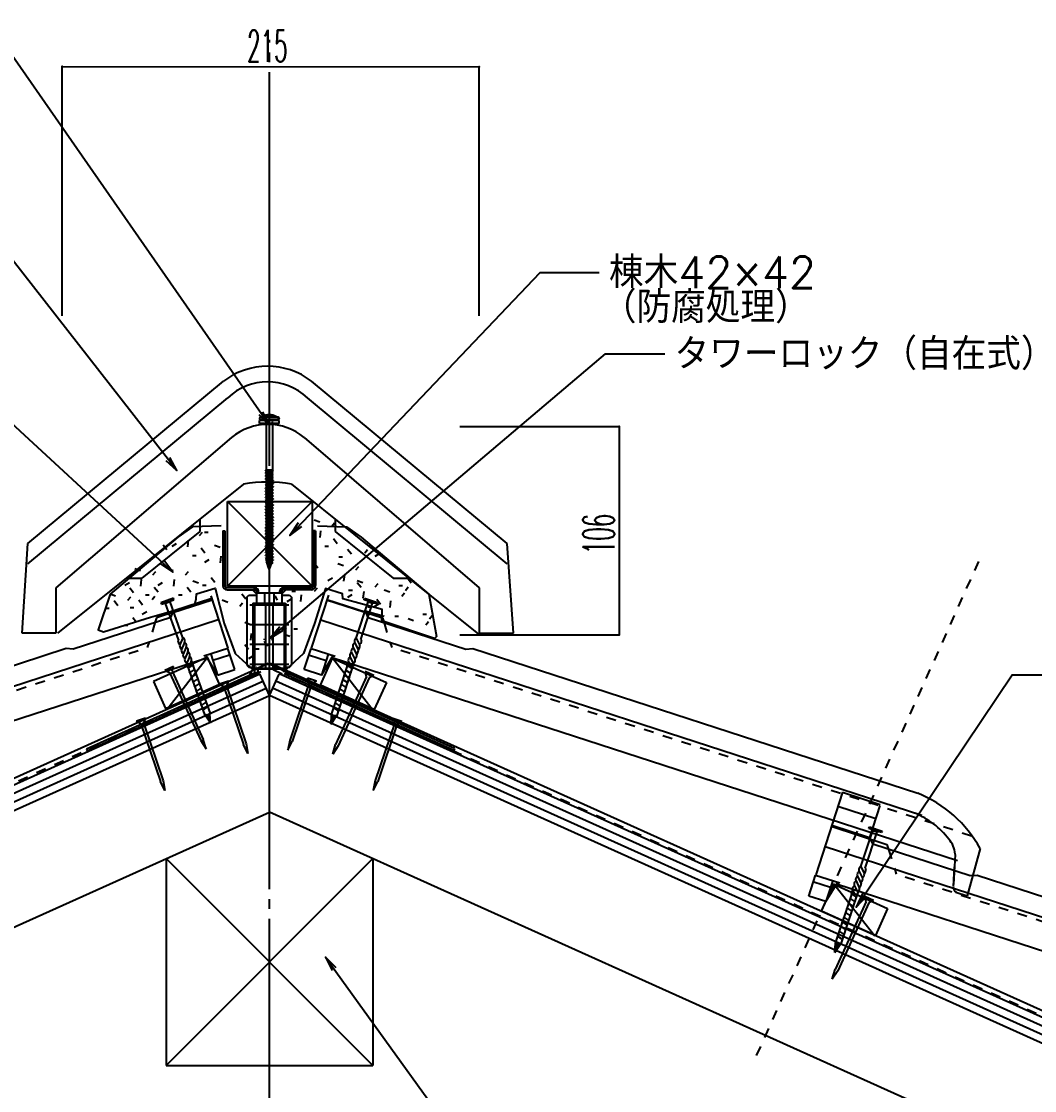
# Model space of a CAD drawing. Extents: x -1727 to 4652, y -2364 to 3340.
# Drawn here: x -845 to -331, y 295 to 838 of the extents above; entities that cross this region are included whole.
import ezdxf

# ---------------------------------------------------------------- set-up
doc = ezdxf.new("R2010")
doc.units = 0
doc.header["$LTSCALE"] = 5
for name, pattern in [('DASHDOT', [43, 40, -1, 1, -1]), ('DASHDOTX2', [63, 60, -1, 1, -1]), ('DASHED', [7, 6, -1]), ('DASHED2', [3, 2, -1]), ('DOT', [2, 1, -1])]:
    doc.linetypes.add(name, pattern=pattern)
for name, color, linetype in [('0-1', 7, 'CONTINUOUS'), ('0-2', 7, 'CONTINUOUS'), ('0-3', 7, 'CONTINUOUS'), ('0-4', 7, 'CONTINUOUS'), ('0-F', 7, 'CONTINUOUS')]:
    doc.layers.add(name, color=color, linetype=linetype)
doc.styles.get("Standard").update_dxf_attribs({"font": 'txt.shx', "bigfont": 'extfont.shx'})

msp = doc.modelspace()

# ---------------------------------------------------------------- linework, layer by layer
at = {"layer": '0-1', "color": 4, "linetype": 'DASHDOT'}
msp.add_line((-719.3386, 182.1867), (-719.3386, 828.4776), dxfattribs=at)
at = {"layer": '0-1', "color": 4, "linetype": 'CONTINUOUS'}
for p, q in [((-724.4115, 636.3694), (-724.4115, 636.1693)), ((-723.3365, 635.6694), (-724.3363, 635.1694)), ((-722.9117, 637.2697), (-724.0837, 636.8393)), ((-714.9115, 636.8709), (-723.9115, 636.8693)), ((-714.9113, 635.6709), (-723.9113, 635.6693)), ((-715.9118, 637.2709), (-722.9117, 637.2697)), ((-721.2634, 634.9798), (-721.5623, 635.6697)), ((-717.5464, 635.0104), (-717.2603, 635.6705)), ((-715.9118, 637.2709), (-714.7396, 636.8409)), ((-715.4864, 635.6708), (-714.4864, 635.1712)), ((-714.4116, 636.3712), (-714.4116, 636.1711)), ((-714.4864, 635.1712), (-724.3363, 635.1694)), ((-724.336, 633.6694), (-724.3363, 635.1694)), ((-714.4861, 633.6712), (-724.336, 633.6694)), ((-724.336, 633.6694), (-723.336, 633.1695)), ((-715.4859, 633.1709), (-723.336, 633.1695)), ((-721.0112, 634.3999), (-721.1361, 634.69)), ((-721.0112, 633.9898), (-721.0112, 634.3999)), ((-721.011, 633.1699), (-721.0111, 633.8299)), ((-721.011, 633.1699), (-721.007, 610.1698)), ((-717.8111, 634.4005), (-717.6411, 634.7905)), ((-717.8111, 634.1605), (-717.8111, 634.4005)), ((-717.8109, 633.1705), (-717.8111, 633.8506)), ((-717.8109, 633.1705), (-717.8068, 609.7204)), ((-714.4861, 633.6712), (-715.4859, 633.1709)), ((-714.4864, 635.1712), (-714.4861, 633.6712)), ((-721.3567, 609.8398), (-720.9419, 610.09)), ((-721.3567, 609.7498), (-720.3388, 610.0001)), ((-721.3567, 609.7498), (-721.3567, 609.8398)), ((-720.8688, 609.4601), (-721.3567, 609.7498)), ((-721.3565, 608.53), (-717.4566, 609.3107)), ((-721.3565, 608.6299), (-720.8687, 608.9099)), ((-721.3565, 608.53), (-721.3565, 608.6299)), ((-721.3565, 608.53), (-720.8686, 608.2499)), ((-721.007, 610.1698), (-720.9419, 610.09)), ((-720.5737, 610.0001), (-720.9419, 610.09)), ((-720.8687, 608.9099), (-720.8689, 609.8)), ((-720.8688, 609.4601), (-719.8489, 610.0002)), ((-717.9439, 609.6904), (-720.8687, 608.9099)), ((-720.8686, 608.2499), (-717.9438, 609.0304)), ((-720.8685, 607.3601), (-720.8686, 608.2499)), ((-717.9436, 608.1406), (-720.8685, 607.3601)), ((-717.8068, 610.0006), (-720.5737, 610.0001)), ((-717.9439, 609.6904), (-717.4566, 609.4106)), ((-717.4566, 609.3107), (-717.9438, 609.0304)), ((-717.9436, 608.1406), (-717.9438, 609.0304)), ((-717.9436, 608.1406), (-717.4564, 607.8605)), ((-717.4566, 609.4106), (-717.4566, 609.3107)), ((-721.3562, 606.9799), (-717.4563, 607.7606)), ((-721.3562, 607.0798), (-720.8685, 607.3601)), ((-721.3562, 606.9799), (-721.3562, 607.0798)), ((-721.3562, 606.9799), (-720.8684, 606.7001)), ((-721.356, 605.53), (-720.8682, 605.81)), ((-721.3559, 605.4298), (-721.356, 605.53)), ((-721.3559, 605.4298), (-717.4561, 606.2105)), ((-721.3559, 605.4298), (-720.8681, 605.15)), ((-721.3557, 603.88), (-717.4558, 604.6607)), ((-721.3557, 603.9799), (-720.8679, 604.2599)), ((-721.3557, 603.88), (-721.3557, 603.9799)), ((-721.3557, 603.88), (-720.8678, 603.5999)), ((-721.3554, 602.3299), (-717.4555, 603.1106)), ((-721.3554, 602.4298), (-720.8677, 602.7101)), ((-720.8684, 606.7001), (-717.9435, 607.4806)), ((-720.8682, 605.81), (-720.8684, 606.7001)), ((-717.9433, 606.5905), (-720.8682, 605.81)), ((-720.8681, 605.15), (-717.9432, 605.9305)), ((-720.8679, 604.2599), (-720.8681, 605.15)), ((-717.9431, 605.0404), (-720.8679, 604.2599)), ((-720.8678, 603.5999), (-717.943, 604.3804)), ((-720.8677, 602.7101), (-720.8678, 603.5999)), ((-717.9428, 603.4906), (-720.8677, 602.7101)), ((-720.8675, 602.0501), (-717.9427, 602.8306)), ((-717.4563, 607.7606), (-717.9435, 607.4806)), ((-717.9433, 606.5905), (-717.9435, 607.4806)), ((-717.9433, 606.5905), (-717.4561, 606.3107)), ((-717.4561, 606.2105), (-717.9432, 605.9305)), ((-717.9431, 605.0404), (-717.9432, 605.9305)), ((-717.9431, 605.0404), (-717.4558, 604.7606)), ((-717.4558, 604.6607), (-717.943, 604.3804)), ((-717.9428, 603.4906), (-717.943, 604.3804)), ((-717.9428, 603.4906), (-717.4555, 603.2105)), ((-717.4555, 603.1106), (-717.9427, 602.8306)), ((-717.9425, 601.9405), (-717.9427, 602.8306)), ((-717.4564, 607.8605), (-717.4563, 607.7606)), ((-717.4561, 606.3107), (-717.4561, 606.2105)), ((-717.4558, 604.7606), (-717.4558, 604.6607)), ((-717.4555, 603.2105), (-717.4555, 603.1106)), ((-721.3554, 602.3299), (-721.3554, 602.4298)), ((-721.3554, 602.3299), (-720.8675, 602.0501)), ((-721.3551, 600.7798), (-717.4553, 601.5605)), ((-721.3551, 600.88), (-720.8674, 601.16)), ((-721.3551, 600.7798), (-721.3551, 600.88)), ((-721.3551, 600.7798), (-720.8673, 600.5)), ((-721.3549, 599.3299), (-720.8671, 599.6099)), ((-721.3548, 599.23), (-721.3549, 599.3299)), ((-721.3548, 599.23), (-717.455, 600.0107)), ((-721.3548, 599.23), (-720.867, 598.9499)), ((-721.3546, 597.6799), (-717.4547, 598.4606)), ((-721.3546, 597.7798), (-720.8668, 598.0601)), ((-721.3546, 597.6799), (-721.3546, 597.7798)), ((-721.3546, 597.6799), (-720.8667, 597.4001)), ((-720.8674, 601.16), (-720.8675, 602.0501)), ((-717.9425, 601.9405), (-720.8674, 601.16)), ((-720.8673, 600.5), (-717.9424, 601.2805)), ((-720.8671, 599.6099), (-720.8673, 600.5)), ((-717.9422, 600.3904), (-720.8671, 599.6099)), ((-720.867, 598.9499), (-717.9421, 599.7304)), ((-720.8668, 598.0601), (-720.867, 598.9499)), ((-717.942, 598.8406), (-720.8668, 598.0601)), ((-720.8667, 597.4001), (-717.9419, 598.1806)), ((-720.8666, 596.51), (-720.8667, 597.4001)), ((-717.9417, 597.2905), (-720.8666, 596.51)), ((-717.9425, 601.9405), (-717.4553, 601.6607)), ((-717.4553, 601.5605), (-717.9424, 601.2805)), ((-717.9422, 600.3904), (-717.9424, 601.2805)), ((-717.9422, 600.3904), (-717.455, 600.1007)), ((-717.455, 600.0107), (-717.9421, 599.7304)), ((-717.942, 598.8406), (-717.9421, 599.7304)), ((-717.942, 598.8406), (-717.4547, 598.5506)), ((-717.4547, 598.4606), (-717.9419, 598.1806)), ((-717.9417, 597.2905), (-717.9419, 598.1806)), ((-717.9417, 597.2905), (-717.4544, 597.0005)), ((-717.4553, 601.6607), (-717.4553, 601.5605)), ((-717.455, 600.1007), (-717.455, 600.0107)), ((-717.4547, 598.5506), (-717.4547, 598.4606)), ((-721.3543, 596.1298), (-717.4544, 596.9105)), ((-721.3543, 596.23), (-720.8666, 596.51)), ((-721.3543, 596.1298), (-721.3543, 596.23)), ((-721.3543, 596.1298), (-720.8664, 595.85)), ((-721.354, 594.58), (-717.4542, 595.3607)), ((-721.354, 594.6799), (-720.8663, 594.9599)), ((-721.354, 594.58), (-721.354, 594.6799)), ((-721.354, 594.58), (-720.8662, 594.2999)), ((-721.3538, 593.1298), (-720.866, 593.4101)), ((-721.3537, 593.0299), (-721.3538, 593.1298)), ((-721.3537, 593.0299), (-717.4539, 593.8106)), ((-721.3537, 593.0299), (-720.8659, 592.7501)), ((-721.3535, 591.4798), (-717.4536, 592.2605)), ((-721.3535, 591.58), (-720.8657, 591.86)), ((-720.8664, 595.85), (-717.9416, 596.6305)), ((-720.8663, 594.9599), (-720.8664, 595.85)), ((-717.9414, 595.7404), (-720.8663, 594.9599)), ((-720.8662, 594.2999), (-717.9413, 595.0804)), ((-720.866, 593.4101), (-720.8662, 594.2999)), ((-717.9412, 594.1906), (-720.866, 593.4101)), ((-720.8659, 592.7501), (-717.941, 593.5306)), ((-720.8657, 591.86), (-720.8659, 592.7501)), ((-717.9409, 592.6405), (-720.8657, 591.86)), ((-720.8656, 591.2), (-717.9408, 591.9706)), ((-717.4544, 596.9105), (-717.9416, 596.6305)), ((-717.9414, 595.7404), (-717.9416, 596.6305)), ((-717.9414, 595.7404), (-717.4542, 595.4507)), ((-717.4542, 595.3607), (-717.9413, 595.0804)), ((-717.9412, 594.1906), (-717.9413, 595.0804)), ((-717.9412, 594.1906), (-717.4539, 593.9006)), ((-717.4539, 593.8106), (-717.941, 593.5306)), ((-717.9409, 592.6405), (-717.941, 593.5306)), ((-717.9409, 592.6405), (-717.4536, 592.3505)), ((-717.4536, 592.2605), (-717.9408, 591.9706)), ((-717.9406, 591.0805), (-717.9408, 591.9706)), ((-717.4544, 597.0005), (-717.4544, 596.9105)), ((-717.4542, 595.4507), (-717.4542, 595.3607)), ((-717.4539, 593.9006), (-717.4539, 593.8106)), ((-717.4536, 592.3505), (-717.4536, 592.2605)), ((-721.3535, 591.4798), (-721.3535, 591.58)), ((-721.3535, 591.4798), (-720.8656, 591.2)), ((-721.3532, 589.93), (-717.4533, 590.7107)), ((-721.3532, 590.0299), (-720.8655, 590.3099)), ((-721.3532, 589.93), (-721.3532, 590.0299)), ((-721.3532, 589.93), (-720.8654, 589.6499)), ((-721.3529, 588.3799), (-717.4531, 589.1606)), ((-721.3529, 588.4798), (-720.8652, 588.7601)), ((-721.3529, 588.3799), (-721.3529, 588.4798)), ((-721.3529, 588.3799), (-720.8651, 588.1001)), ((-721.3527, 586.8298), (-717.4528, 587.6105)), ((-721.3527, 586.93), (-720.8649, 587.21)), ((-721.3527, 586.8298), (-721.3527, 586.93)), ((-721.3527, 586.8298), (-720.8648, 586.55)), ((-720.8655, 590.3099), (-720.8656, 591.2)), ((-717.9406, 591.0805), (-720.8655, 590.3099)), ((-720.8654, 589.6499), (-717.9405, 590.4205)), ((-720.8652, 588.7601), (-720.8654, 589.6499)), ((-717.9403, 589.5304), (-720.8652, 588.7601)), ((-720.8651, 588.1001), (-717.9402, 588.8704)), ((-720.8649, 587.21), (-720.8651, 588.1001)), ((-717.9401, 587.9806), (-720.8649, 587.21)), ((-720.8648, 586.55), (-717.9399, 587.3206)), ((-720.8646, 585.6599), (-720.8648, 586.55)), ((-717.9398, 586.4305), (-720.8646, 585.6599)), ((-717.9406, 591.0805), (-717.4534, 590.8007)), ((-717.4533, 590.7107), (-717.9405, 590.4205)), ((-717.9403, 589.5304), (-717.9405, 590.4205)), ((-717.9403, 589.5304), (-717.4531, 589.2506)), ((-717.4531, 589.1606), (-717.9402, 588.8704)), ((-717.9401, 587.9806), (-717.9402, 588.8704)), ((-717.9401, 587.9806), (-717.4528, 587.7005)), ((-717.4528, 587.6105), (-717.9399, 587.3206)), ((-717.9398, 586.4305), (-717.9399, 587.3206)), ((-717.9398, 586.4305), (-717.4525, 586.1507)), ((-717.4534, 590.8007), (-717.4533, 590.7107)), ((-717.4531, 589.2506), (-717.4531, 589.1606)), ((-717.4528, 587.7005), (-717.4528, 587.6105)), ((-721.3524, 585.28), (-717.4525, 586.0607)), ((-721.3524, 585.3799), (-720.8646, 585.6599)), ((-721.3524, 585.28), (-721.3524, 585.3799)), ((-721.3524, 585.28), (-720.8645, 584.9999)), ((-717.4523, 584.6006), (-721.3521, 583.8298)), ((-721.3521, 583.8298), (-720.8644, 584.1101)), ((-721.3521, 583.7299), (-721.3521, 583.8298)), ((-721.3521, 583.7299), (-720.8643, 583.4501)), ((-717.452, 583.0505), (-721.3519, 582.28)), ((-721.3519, 582.28), (-720.8641, 582.56)), ((-721.3518, 582.1798), (-721.3519, 582.28)), ((-721.3518, 582.1798), (-720.864, 581.9)), ((-721.3516, 580.63), (-717.4517, 581.4005)), ((-721.3516, 580.7299), (-720.8638, 581.0099)), ((-720.8645, 584.9999), (-717.9397, 585.7705)), ((-720.8644, 584.1101), (-720.8645, 584.9999)), ((-717.9395, 584.8804), (-720.8644, 584.1101)), ((-720.8643, 583.4501), (-717.9394, 584.2204)), ((-720.8641, 582.56), (-720.8643, 583.4501)), ((-717.9392, 583.3306), (-720.8641, 582.56)), ((-720.864, 581.9), (-717.9391, 582.6706)), ((-720.8638, 581.0099), (-720.864, 581.9)), ((-717.939, 581.7805), (-720.8638, 581.0099)), ((-720.8637, 580.3499), (-717.9388, 581.1205)), ((-717.4525, 586.0607), (-717.9397, 585.7705)), ((-717.9395, 584.8804), (-717.9397, 585.7705)), ((-717.9395, 584.8804), (-717.4523, 584.6006)), ((-717.4522, 584.5106), (-717.9394, 584.2204)), ((-717.9392, 583.3306), (-717.9394, 584.2204)), ((-717.9392, 583.3306), (-717.452, 583.0505)), ((-717.452, 582.9506), (-717.9391, 582.6706)), ((-717.939, 581.7805), (-717.9391, 582.6706)), ((-717.939, 581.7805), (-717.4517, 581.5007)), ((-717.4517, 581.4005), (-717.9388, 581.1205)), ((-717.9387, 580.2304), (-717.9388, 581.1205)), ((-717.4525, 586.1507), (-717.4525, 586.0607)), ((-717.4523, 584.6006), (-717.4522, 584.5106)), ((-717.452, 583.0505), (-717.452, 582.9506)), ((-717.4517, 581.5007), (-717.4517, 581.4005)), ((-721.3516, 580.63), (-721.3516, 580.7299)), ((-721.3516, 580.63), (-720.8637, 580.3499)), ((-721.3513, 579.0799), (-717.4514, 579.8507)), ((-721.3513, 579.1798), (-720.8636, 579.4601)), ((-721.3513, 579.0799), (-721.3513, 579.1798)), ((-721.3513, 579.0799), (-720.8634, 578.8001)), ((-717.4512, 578.4005), (-721.351, 577.63)), ((-721.351, 577.63), (-720.8633, 577.91)), ((-721.351, 577.5298), (-721.351, 577.63)), ((-721.351, 577.5298), (-720.8632, 577.25)), ((-717.4509, 576.8507), (-721.3508, 576.0799)), ((-721.3508, 576.0799), (-720.863, 576.3599)), ((-721.3507, 575.98), (-721.3508, 576.0799)), ((-721.3507, 575.98), (-720.8629, 575.6999)), ((-720.8636, 579.4601), (-720.8637, 580.3499)), ((-717.9387, 580.2304), (-720.8636, 579.4601)), ((-720.8634, 578.8001), (-717.9386, 579.5704)), ((-720.8633, 577.91), (-720.8634, 578.8001)), ((-717.9384, 578.6806), (-720.8633, 577.91)), ((-720.8632, 577.25), (-717.9383, 578.0206)), ((-720.863, 576.3599), (-720.8632, 577.25)), ((-717.9381, 577.1305), (-720.863, 576.3599)), ((-720.8629, 575.6999), (-717.938, 576.4705)), ((-720.8627, 574.8101), (-720.8629, 575.6999)), ((-717.9379, 575.5804), (-720.8627, 574.8101)), ((-717.9387, 580.2304), (-717.4514, 579.9506)), ((-717.4514, 579.8507), (-717.9386, 579.5704)), ((-717.9384, 578.6806), (-717.9386, 579.5704)), ((-717.9384, 578.6806), (-717.4512, 578.4005)), ((-717.4511, 578.3006), (-717.9383, 578.0206)), ((-717.9381, 577.1305), (-717.9383, 578.0206)), ((-717.9381, 577.1305), (-717.4509, 576.8507)), ((-717.4509, 576.7505), (-717.938, 576.4705)), ((-717.9379, 575.5804), (-717.938, 576.4705)), ((-717.9379, 575.5804), (-717.4506, 575.3006)), ((-717.4514, 579.9506), (-717.4514, 579.8507)), ((-717.4512, 578.4005), (-717.4511, 578.3006)), ((-717.4509, 576.8507), (-717.4509, 576.7505)), ((-717.4506, 575.3006), (-721.3505, 574.5298)), ((-721.3505, 574.5298), (-720.8627, 574.8101)), ((-721.3505, 574.4299), (-721.3505, 574.5298)), ((-721.3505, 574.4299), (-720.8626, 574.1501)), ((-717.4503, 573.7505), (-721.3502, 572.98)), ((-721.3502, 572.98), (-720.8625, 573.26)), ((-721.3502, 572.8798), (-721.3502, 572.98)), ((-721.3502, 572.8798), (-720.8623, 572.6)), ((-721.3499, 571.33), (-717.4501, 572.1005)), ((-721.3499, 571.4299), (-720.8622, 571.7099)), ((-721.3499, 571.33), (-721.3499, 571.4299)), ((-721.3499, 571.33), (-720.8621, 571.0499)), ((-721.3497, 569.8798), (-720.8619, 570.1601)), ((-721.3496, 569.7799), (-717.4498, 570.5507)), ((-720.8626, 574.1501), (-717.9378, 574.9204)), ((-720.8625, 573.26), (-720.8626, 574.1501)), ((-717.9376, 574.0306), (-720.8625, 573.26)), ((-720.8623, 572.6), (-717.9375, 573.3706)), ((-720.8622, 571.7099), (-720.8623, 572.6)), ((-717.9373, 572.4805), (-720.8622, 571.7099)), ((-720.8621, 571.0499), (-717.9372, 571.8205)), ((-720.8619, 570.1601), (-720.8621, 571.0499)), ((-717.937, 570.9304), (-720.8619, 570.1601)), ((-720.8618, 569.5001), (-717.9369, 570.2704)), ((-717.4506, 575.2007), (-717.9378, 574.9204)), ((-717.9376, 574.0306), (-717.9378, 574.9204)), ((-717.9376, 574.0306), (-717.4503, 573.7505)), ((-717.4503, 573.6506), (-717.9375, 573.3706)), ((-717.9373, 572.4805), (-717.9375, 573.3706)), ((-717.9373, 572.4805), (-717.4501, 572.2007)), ((-717.4501, 572.1005), (-717.9372, 571.8205)), ((-717.937, 570.9304), (-717.9372, 571.8205)), ((-717.937, 570.9304), (-717.4498, 570.6506)), ((-717.4498, 570.5507), (-717.9369, 570.2704)), ((-717.9368, 569.3806), (-717.9369, 570.2704)), ((-717.4506, 575.3006), (-717.4506, 575.2007)), ((-717.4503, 573.7505), (-717.4503, 573.6506)), ((-717.4501, 572.2007), (-717.4501, 572.1005)), ((-717.4498, 570.6506), (-717.4498, 570.5507)), ((-721.3496, 569.7799), (-721.3497, 569.8798)), ((-721.3496, 569.7799), (-720.8618, 569.5001)), ((-717.4495, 569.0006), (-721.3494, 568.2298)), ((-721.3494, 568.33), (-720.8586, 568.61)), ((-721.3494, 568.2298), (-721.3494, 568.33)), ((-721.3494, 568.2298), (-720.8603, 567.95)), ((-717.4492, 567.4505), (-721.3491, 566.68)), ((-721.3491, 566.77), (-720.8584, 567.0599)), ((-721.3491, 566.68), (-721.3491, 566.77)), ((-721.3491, 566.68), (-720.86, 566.3999)), ((-721.3488, 565.1299), (-717.449, 565.9007)), ((-721.3488, 565.2199), (-720.8581, 565.5101)), ((-721.3488, 565.1299), (-721.3488, 565.2199)), ((-721.3488, 565.1299), (-720.8598, 564.8501)), ((-720.8616, 568.61), (-720.8618, 569.5001)), ((-717.9368, 569.3806), (-720.8616, 568.61)), ((-720.8615, 567.95), (-717.9367, 568.7206)), ((-720.8615, 567.95), (-720.8614, 567.0599)), ((-717.9365, 567.8305), (-720.8614, 567.0599)), ((-720.8612, 566.3999), (-717.9364, 567.1705)), ((-720.8612, 566.3999), (-720.8611, 565.5101)), ((-720.8611, 565.5101), (-717.9362, 566.2804)), ((-720.861, 564.8501), (-717.9361, 565.6204)), ((-720.8608, 563.96), (-720.861, 564.8501)), ((-717.936, 564.7306), (-720.8608, 563.96)), ((-717.4495, 569.0006), (-717.9406, 568.7206)), ((-717.4492, 567.4505), (-717.9403, 567.1705)), ((-717.449, 565.9007), (-717.94, 565.6204)), ((-717.4495, 569.1005), (-717.9377, 569.3806)), ((-717.4493, 567.5507), (-717.9374, 567.8305)), ((-717.449, 566.0006), (-717.9371, 566.2804)), ((-717.4487, 564.4505), (-717.9369, 564.7306)), ((-717.9365, 567.8305), (-717.9367, 568.7206)), ((-717.9362, 566.2804), (-717.9364, 567.1705)), ((-717.936, 564.7306), (-717.9361, 565.6204)), ((-717.4495, 569.1005), (-717.4495, 569.0006)), ((-717.4493, 567.5507), (-717.4492, 567.4505)), ((-717.449, 566.0006), (-717.449, 565.9007)), ((-721.2226, 563.6098), (-720.7347, 563.33)), ((-717.4487, 564.3506), (-721.2118, 563.5999)), ((-720.8608, 563.96), (-721.2118, 563.6998)), ((-721.2118, 563.5999), (-721.2118, 563.6998)), ((-720.7356, 563.33), (-717.9358, 564.0706)), ((-720.3844, 562.3601), (-720.7356, 563.33)), ((-720.3844, 562.3601), (-720.5554, 562.1801)), ((-720.5173, 562.0901), (-720.5554, 562.1801)), ((-717.7664, 562.7905), (-720.5173, 562.0901)), ((-720.1023, 561.5901), (-720.5173, 562.0901)), ((-718.1337, 563.1303), (-720.3844, 562.3601)), ((-718.4584, 562.3905), (-720.1023, 561.5901)), ((-719.3979, 559.6603), (-720.1023, 561.5901)), ((-718.3865, 562.4403), (-719.3979, 559.6603)), ((-719.3979, 559.6603), (-719.0229, 560.1704)), ((-719.0229, 560.1704), (-719.092, 560.5004)), ((-717.7664, 562.7905), (-718.4584, 562.3905)), ((-717.9966, 563.5105), (-718.1337, 563.1303)), ((-717.7235, 562.9006), (-718.1337, 563.1303)), ((-717.4487, 564.3506), (-717.9397, 564.0706)), ((-717.9358, 564.0706), (-717.9358, 563.8504)), ((-717.7235, 562.9006), (-717.7664, 562.7905)), ((-717.4487, 564.4505), (-717.4487, 564.3506)), ((-768.0865, 544.9639), (-774.5138, 542.6828)), ((-774.2498, 541.9391), (-767.8225, 544.2203)), ((-769.7597, 543.1547), (-772.0735, 542.3335)), ((-769.7597, 543.1547), (-769.2751, 543.7048)), ((-763.2722, 524.8762), (-769.7597, 543.1547)), ((-767.8225, 544.2203), (-768.0865, 544.9639)), ((-675.2025, 524.7271), (-669.2263, 543.179)), ((-671.1924, 544.1903), (-670.9492, 544.941)), ((-664.7041, 542.0889), (-671.1924, 544.1903)), ((-670.9492, 544.941), (-664.4609, 542.8396)), ((-669.2263, 543.179), (-669.7261, 543.7154)), ((-669.2263, 543.179), (-666.8906, 542.4225)), ((-774.5138, 542.6828), (-774.2498, 541.9391)), ((-772.0735, 542.3335), (-772.7973, 542.4546)), ((-772.0735, 542.3335), (-772.7973, 542.4546)), ((-765.5857, 524.0541), (-772.0735, 542.3335)), ((-672.867, 523.9696), (-666.8906, 542.4225)), ((-666.8906, 542.4225), (-666.1704, 542.5638)), ((-666.8906, 542.4225), (-666.1704, 542.5638)), ((-664.4609, 542.8396), (-664.7041, 542.0889)), ((-765.5396, 524.1238), (-765.8719, 523.3881)), ((-763.2722, 524.8762), (-765.0237, 520.9982)), ((-762.4213, 522.4788), (-764.1728, 518.6009)), ((-762.4213, 522.4788), (-764.1728, 518.6009)), ((-675.9863, 522.307), (-674.1275, 518.4793)), ((-675.9863, 522.307), (-674.1275, 518.4793)), ((-675.2025, 524.7271), (-673.3438, 520.8993)), ((-672.9151, 524.0381), (-672.5624, 523.3119)), ((-761.5705, 520.0816), (-763.322, 516.2037)), ((-761.5705, 520.0816), (-763.322, 516.2037)), ((-760.7196, 517.6843), (-762.4711, 513.8063)), ((-760.7196, 517.6843), (-762.4711, 513.8063)), ((-677.5539, 517.4669), (-675.6952, 513.6391)), ((-677.5539, 517.4669), (-675.6952, 513.6391)), ((-676.7701, 519.8869), (-674.9113, 516.0593)), ((-676.7701, 519.8869), (-674.9113, 516.0593)), ((-772.4116, 508.4082), (-768.0468, 510.4054)), ((-768.7605, 507.8794), (-768.0468, 510.4054)), ((-759.8688, 515.2869), (-761.6203, 511.409)), ((-759.8688, 515.2869), (-761.6203, 511.409)), ((-761.4483, 510.4417), (-758.0235, 511.6572)), ((-761.3757, 511.4674), (-752.1401, 485.4458)), ((-757.9884, 511.3824), (-761.0402, 509.3206)), ((-759.0179, 512.8896), (-759.8706, 511.0016)), ((-759.0179, 512.8896), (-759.8706, 511.0016)), ((-758.7484, 512.3999), (-749.5127, 486.3783)), ((-679.3773, 512.1296), (-687.8851, 485.8611)), ((-676.7251, 511.2706), (-685.2328, 485.0021)), ((-680.1087, 511.0914), (-677.0006, 509.1154)), ((-676.6239, 510.2474), (-680.0812, 511.3671)), ((-679.1215, 512.6267), (-678.2166, 510.7632)), ((-679.1215, 512.6267), (-678.2166, 510.7632)), ((-678.3377, 515.0467), (-676.479, 511.2191)), ((-678.3377, 515.0467), (-676.479, 511.2191)), ((-772.4116, 508.4082), (-770.0336, 507.2969)), ((-770.0336, 507.2969), (-754.2229, 472.7423)), ((-768.7605, 507.8794), (-752.9498, 473.3248)), ((-757.1486, 509.0164), (-760.2005, 506.9546)), ((-756.3089, 506.6504), (-759.3607, 504.5886)), ((-669.9324, 505.2231), (-685.7431, 470.6685)), ((-681.6558, 506.3145), (-678.5478, 504.3385)), ((-680.8823, 508.7029), (-677.7742, 506.7269)), ((-666.2814, 505.7519), (-670.6461, 507.7491)), ((-669.9324, 505.2231), (-670.6461, 507.7491)), ((-666.2814, 505.7519), (-668.6594, 504.6406)), ((-755.4691, 504.2844), (-758.521, 502.2227)), ((-754.6294, 501.9184), (-757.6813, 499.8567)), ((-753.7896, 499.5524), (-756.8415, 497.4907)), ((-742.456, 499.9921), (-732.4956, 470.6362)), ((-741.1309, 500.443), (-731.1706, 471.0861)), ((-699.0785, 502.0577), (-709.0441, 472.7026)), ((-697.7535, 501.6066), (-707.7192, 472.2525)), ((-668.6594, 504.6406), (-684.4701, 470.086)), ((-683.203, 501.5376), (-680.0949, 499.5617)), ((-682.4294, 503.926), (-679.3213, 501.9501)), ((-752.9499, 497.1865), (-756.0018, 495.1247)), ((-752.1102, 494.8205), (-755.162, 492.7587)), ((-685.5236, 494.3723), (-682.4156, 492.3963)), ((-684.7501, 496.7608), (-681.642, 494.7848)), ((-683.9765, 499.1491), (-680.8684, 497.1732)), ((-751.2704, 492.4545), (-754.3223, 490.3927)), ((-750.4307, 490.0885), (-753.4825, 488.0267)), ((-687.0708, 489.5954), (-683.9627, 487.6194)), ((-686.2972, 491.9839), (-683.1891, 490.0079)), ((-749.2225, 481.6192), (-751.9114, 485.5267)), ((-750.4852, 485.177), (-749.2225, 481.6192)), ((-749.2225, 481.6192), (-749.5976, 486.3479)), ((-688.0428, 481.0958), (-687.7994, 485.833)), ((-688.0428, 481.0958), (-685.4636, 485.0766)), ((-686.8796, 484.6873), (-688.0428, 481.0958)), ((-784.6667, 481.1867), (-774.7063, 451.8308)), ((-783.3416, 481.6376), (-773.3813, 452.2807)), ((-655.6773, 481.7202), (-665.643, 452.3651)), ((-654.3523, 481.2691), (-664.318, 451.915)), ((-754.2229, 472.7423), (-751.506, 468.4869)), ((-751.506, 468.4869), (-752.9498, 473.3248)), ((-709.0441, 472.7026), (-709.9886, 467.7427)), ((-730.227, 466.126), (-732.4956, 470.6362)), ((-731.1706, 471.0861), (-730.227, 466.126)), ((-709.9886, 467.7427), (-707.7192, 472.2525)), ((-687.1869, 465.8306), (-685.7431, 470.6685)), ((-684.4701, 470.086), (-687.1869, 465.8306)), ((-772.4377, 447.3206), (-774.7063, 451.8308)), ((-773.3813, 452.2807), (-772.4377, 447.3206)), ((-665.643, 452.3651), (-666.5874, 447.4052)), ((-666.5874, 447.4052), (-664.318, 451.915)), ((-418.9038, 408.6736), (-412.8029, 427.0847)), ((-416.5735, 407.9004), (-410.4723, 426.3124)), ((-414.762, 428.1093), (-414.5138, 428.8583)), ((-408.2881, 425.964), (-414.762, 428.1093)), ((-414.5138, 428.8583), (-408.0399, 426.7131)), ((-412.8029, 427.0847), (-413.299, 427.6245)), ((-412.8029, 427.0847), (-410.4723, 426.3124)), ((-410.4723, 426.3124), (-409.7512, 426.4488)), ((-410.4723, 426.3124), (-409.7512, 426.4488)), ((-408.0399, 426.7131), (-408.2881, 425.964)), ((-418.9038, 408.6736), (-417.071, 404.8334)), ((-416.6211, 407.9692), (-416.2733, 407.2406)), ((-420.5041, 403.8442), (-418.6713, 400.004)), ((-420.5041, 403.8442), (-418.6713, 400.004)), ((-419.7039, 406.2589), (-417.8711, 402.4187)), ((-419.7039, 406.2589), (-417.8711, 402.4187)), ((-422.9046, 396.6001), (-422.0123, 394.7305)), ((-422.9046, 396.6001), (-422.0123, 394.7305)), ((-422.1044, 399.0147), (-420.2716, 395.1746)), ((-422.1044, 399.0147), (-420.2716, 395.1746)), ((-421.3042, 401.4295), (-419.4715, 397.5893)), ((-421.3042, 401.4295), (-419.4715, 397.5893)), ((-423.1637, 396.1047), (-431.8491, 369.8944)), ((-420.5174, 395.2278), (-429.2027, 369.0175)), ((-424.6919, 392.6883), (-421.5972, 390.6913)), ((-423.9021, 395.0714), (-420.8075, 393.0745)), ((-420.4231, 394.2039), (-423.8728, 395.347)), ((-412.4286, 391.4443), (-416.7933, 393.4415)), ((-416.0796, 390.9155), (-416.7933, 393.4415)), ((-412.4286, 391.4443), (-414.8066, 390.333)), ((-416.0796, 390.9155), (-431.8903, 356.3609)), ((-414.8066, 390.333), (-430.6173, 355.7784)), ((-427.061, 385.5388), (-423.9663, 383.5419)), ((-426.2713, 387.922), (-423.1766, 385.9251)), ((-425.4816, 390.3051), (-422.3869, 388.3081)), ((-428.6404, 380.7726), (-425.5458, 378.7756)), ((-427.8507, 383.1556), (-424.756, 381.1587)), ((-430.2198, 376.0062), (-427.1252, 374.0092)), ((-429.4301, 378.3894), (-426.3355, 376.3924)), ((-432.039, 365.1302), (-431.7636, 369.8657)), ((-431.0095, 373.6231), (-427.9149, 371.6261)), ((-432.039, 365.1302), (-429.433, 369.0934)), ((-430.8515, 368.7138), (-432.039, 365.1302)), ((-433.3342, 351.523), (-431.8903, 356.3609)), ((-430.6173, 355.7784), (-433.3342, 351.523))]:
    msp.add_line(p, q, dxfattribs=at)
at = {"layer": '0-1', "color": 3, "linetype": 'CONTINUOUS'}
for p, q in [((-740.6212, 551.1134), (-740.6212, 594.1134)), ((-740.6212, 594.1134), (-697.6212, 594.1134)), ((-697.6212, 594.1134), (-697.6212, 551.1134)), ((-697.6212, 551.1134), (-740.6212, 551.1134)), ((-719.3382, 436.3668), (-719.3382, 495.5823))]:
    msp.add_line(p, q, dxfattribs=at)
at = {"layer": '0-1', "color": 7, "linetype": 'CONTINUOUS'}
for p, q in [((-697.6212, 594.1134), (-740.6212, 551.1134)), ((-740.6212, 594.1134), (-697.6212, 551.1134)), ((-693.7798, 583.5748), (-696.5784, 584.6585)), ((-686.1963, 583.1227), (-687.6409, 581.4075)), ((-753.5175, 578.3614), (-754.9621, 576.6462)), ((-750.4931, 578.4288), (-752.389, 578.429)), ((-693.3288, 579.1511), (-693.6902, 575.8107)), ((-773.3572, 572.1338), (-771.4615, 569.6961)), ((-766.699, 572.6749), (-768.9561, 571.3209)), ((-760.65, 574.3897), (-761.0114, 571.0493)), ((-754.0599, 570.507), (-752.1642, 568.0693)), ((-744.445, 570.6867), (-747.2436, 571.7703)), ((-696.0356, 570.7465), (-697.4803, 569.0313)), ((-689.2669, 571.206), (-691.1628, 571.2062)), ((-686.7387, 575.2684), (-684.843, 572.8306)), ((-756.5881, 566.4446), (-758.484, 566.4448)), ((-743.994, 566.2629), (-744.3554, 562.9226)), ((-682.1257, 565.8855), (-684.0216, 565.8857)), ((-679.5974, 569.9479), (-677.7018, 567.5101)), ((-669.4812, 569.5818), (-670.9259, 567.8666)), ((-663.5167, 567.5948), (-665.7739, 566.2408)), ((-784.8692, 558.9088), (-787.6678, 559.9924)), ((-768.2124, 558.9073), (-771.011, 559.9909)), ((-750.0429, 564.5482), (-752.3001, 563.1942)), ((-696.578, 562.8922), (-694.6824, 560.4544)), ((-681.7221, 561.3584), (-684.5207, 562.442)), ((-674.1385, 560.9063), (-675.5832, 559.1911)), ((-784.4182, 554.485), (-784.7796, 551.1446)), ((-777.2856, 558.4567), (-778.7303, 556.7415)), ((-767.7614, 554.4835), (-768.1228, 551.1431)), ((-760.6289, 558.4552), (-762.0735, 556.74)), ((-748.9856, 555.5553), (-747.0899, 553.1175)), ((-687.32, 555.2198), (-689.5771, 553.8658)), ((-681.2711, 556.9346), (-681.6325, 553.5943)), ((-671.8846, 552.7887), (-674.6832, 553.8724)), ((-649.1466, 555.2774), (-647.2509, 552.8397)), ((-790.4671, 552.7702), (-792.7242, 551.4162)), ((-790.2859, 550.2909), (-788.3903, 547.8531)), ((-777.828, 550.6023), (-775.9324, 548.1646)), ((-773.8104, 552.7687), (-776.0675, 551.4147)), ((-761.1713, 550.6008), (-759.2756, 548.1631)), ((-755.4157, 552.609), (-758.2143, 553.6927)), ((-751.5138, 551.4929), (-753.4097, 551.493)), ((-695.0854, 550.1179), (-696.5301, 548.4027)), ((-677.2092, 548.9896), (-679.105, 548.9897)), ((-674.6809, 553.052), (-672.7853, 550.6142)), ((-664.3011, 552.3366), (-665.7457, 550.6214)), ((-658.2385, 548.0271), (-661.0371, 549.1107)), ((-651.6748, 551.215), (-653.5707, 551.2152)), ((-648.8085, 550.5377), (-650.2531, 548.8225)), ((-797.5313, 546.0032), (-800.3299, 547.0868)), ((-798.178, 543.789), (-796.2824, 541.3512)), ((-789.9478, 545.5511), (-791.3925, 543.8359)), ((-785.7201, 544.1004), (-783.8245, 541.6627)), ((-780.3563, 546.5399), (-782.2521, 546.5401)), ((-777.4899, 545.8626), (-778.9346, 544.1474)), ((-763.6995, 546.5384), (-765.5954, 546.5386)), ((-740.5364, 542.8887), (-743.335, 543.9724)), ((-733.291, 547.1764), (-731.3954, 544.7387)), ((-716.6593, 546.1756), (-715.459, 543.9245)), ((-708.2669, 544.4314), (-710.524, 543.0774)), ((-706.0892, 548.3574), (-707.9851, 548.3576)), ((-703.1682, 546.6949), (-703.5296, 543.3546)), ((-677.4826, 546.6502), (-679.7397, 545.2962)), ((-671.4336, 548.3649), (-671.795, 545.0246)), ((-664.8435, 544.4823), (-662.9478, 542.0445)), ((-657.7875, 543.6033), (-658.1489, 540.2629)), ((-650.655, 547.575), (-652.0996, 545.8598)), ((-800.7063, 539.7266), (-802.6022, 539.7267)), ((-788.2484, 540.038), (-790.1443, 540.0382)), ((-781.7032, 538.1415), (-783.9603, 536.7875)), ((-732.9529, 542.4366), (-734.3976, 540.7214)), ((-667.3717, 540.4199), (-669.2676, 540.4201)), ((-663.8364, 541.8885), (-666.0936, 540.5345)), ((-788.7872, 535.2438), (-786.8915, 532.8061)), ((-729.0117, 531.5306), (-731.8103, 532.6143)), ((-653.7256, 535.6582), (-655.6215, 535.6584)), ((-646.0719, 533.4977), (-648.8705, 534.5813)), ((-639.5083, 536.6856), (-641.4042, 536.6858)), ((-638.4884, 533.0456), (-639.933, 531.3304)), ((-636.6419, 536.0083), (-638.0866, 534.2931)), ((-791.3154, 531.1814), (-793.2113, 531.1816)), ((-728.5607, 527.1069), (-728.9221, 523.7665)), ((-710.8071, 530.1503), (-713.0642, 528.7963)), ((-705.0091, 529.2463), (-706.905, 529.2465)), ((-731.8014, 521.5162), (-729.9057, 519.0784)), ((-721.9706, 523.2242), (-720.0749, 520.7864)), ((-709.0184, 525.499), (-711.817, 526.5826)), ((-724.4988, 519.1618), (-726.3947, 519.162)), ((-1340.1951, 232.7497), (-719.9622, 511.8512)), ((-771.4431, 488.5403), (-750.8742, 515.0137)), ((-727.7844, 515.5573), (-730.0416, 514.2033)), ((-719.9622, 511.8512), (-727.4622, 508.4727)), ((-712.5374, 508.3105), (-719.9622, 511.8512)), ((-100.6841, 233.7409), (-718.7142, 511.8512)), ((-666.6947, 488.0236), (-687.2588, 514.5007)), ((-411.7733, 373.3018), (-432.6331, 399.7379))]:
    msp.add_line(p, q, dxfattribs=at)
at = {"layer": '0-1', "color": 6, "linetype": 'CONTINUOUS'}
for p, q in [((-742.9578, 579.2576), (-741.9578, 579.2576)), ((-742.9578, 579.2576), (-742.9578, 551.4576)), ((-741.9578, 579.2576), (-741.9578, 551.4576)), ((-695.9578, 579.2576), (-696.9578, 579.2576)), ((-696.9578, 579.2576), (-696.9578, 551.4576)), ((-695.9578, 579.2576), (-695.9578, 551.4576)), ((-726.4578, 550.2576), (-740.7578, 550.2576)), ((-740.7578, 549.2576), (-726.4578, 549.2576)), ((-727.8578, 549.2576), (-725.8578, 547.2576)), ((-725.8578, 548.6576), (-725.8578, 542.5388)), ((-724.8578, 547.6576), (-724.8578, 548.6576)), ((-714.0578, 547.6576), (-714.0578, 548.6576)), ((-711.0578, 549.2576), (-713.0578, 547.2576)), ((-713.0578, 548.6576), (-713.0578, 542.5388)), ((-712.4578, 550.2576), (-698.1578, 550.2576)), ((-698.1578, 549.2576), (-712.4578, 549.2576)), ((-730.8578, 545.4576), (-729.8578, 546.4576)), ((-730.8578, 545.4576), (-730.8578, 510.9711)), ((-729.8578, 546.4576), (-725.8578, 546.4576)), ((-725.8578, 547.6576), (-713.0578, 547.6576)), ((-721.872, 547.6576), (-721.872, 542.5388)), ((-719.4578, 547.6576), (-719.4578, 511.7711)), ((-717.0436, 547.6576), (-717.0436, 542.5388)), ((-713.0578, 546.4576), (-709.0578, 546.4576)), ((-709.0578, 546.4576), (-708.0578, 545.4576)), ((-708.0578, 545.4576), (-708.0578, 510.9711)), ((-727.7374, 542.5388), (-727.7374, 509.0518)), ((-727.7374, 542.5388), (-711.1062, 542.5388)), ((-726.9218, 542.5388), (-726.9218, 507.4052)), ((-721.2804, 542.5388), (-721.2804, 509.4052)), ((-719.4218, 542.5388), (-719.4218, 509.4052)), ((-717.5632, 542.5388), (-717.5632, 509.4052)), ((-711.9218, 542.5388), (-711.9218, 507.4052)), ((-711.1062, 542.5388), (-711.1062, 509.0518)), ((-730.8578, 510.9711), (-729.8578, 509.9711)), ((-729.3818, 505.6881), (-726.9218, 510.4054)), ((-709.4618, 505.6881), (-711.9218, 510.4054)), ((-709.0578, 509.9711), (-708.0578, 510.9711)), ((-812.3111, 468.4613), (-726.5949, 507.3035)), ((-811.8985, 467.5507), (-725.7715, 506.579)), ((-729.8578, 509.9711), (-727.7734, 509.9711)), ((-727.7374, 509.0518), (-727.7119, 508.8904)), ((-726.9218, 509.4052), (-711.9218, 509.4052)), ((-725.8218, 509.2052), (-713.0218, 509.2052)), ((-725.3296, 509.7332), (-725.3296, 507.4054)), ((-725.2383, 509.8148), (-725.2383, 507.397)), ((-712.1149, 509.7796), (-712.1149, 507.4518)), ((-711.9218, 509.7796), (-711.9218, 507.9267)), ((-625.677, 467.736), (-711.8877, 506.579)), ((-625.2663, 468.6475), (-711.2356, 507.3818)), ((-711.1422, 509.9711), (-709.0578, 509.9711)), ((-711.1062, 509.0518), (-711.1317, 508.8904)), ((-711.0632, 509.7332), (-711.0632, 507.4054)), ((-812.3056, 468.3434), (-811.8914, 467.4335)), ((-625.2663, 468.6475), (-625.677, 467.736)), ((-625.2663, 468.6475), (-625.677, 467.736))]:
    msp.add_line(p, q, dxfattribs=at)
at = {"layer": '0-1', "color": 6, "linetype": 'DASHED'}
for p, q in [((-741.9578, 573.9576), (-742.9578, 573.9576)), ((-741.9578, 570.5576), (-742.9578, 570.5576)), ((-696.9578, 573.9576), (-695.9578, 573.9576)), ((-696.9578, 570.5576), (-695.9578, 570.5576)), ((-741.9578, 561.4576), (-742.9578, 561.4576)), ((-696.9578, 561.4576), (-695.9578, 561.4576)), ((-741.9578, 558.0576), (-742.9578, 558.0576)), ((-696.9578, 558.0576), (-695.9578, 558.0576)), ((-727.1507, 549.9647), (-725.1507, 547.9647)), ((-711.7649, 549.9647), (-713.7649, 547.9647)), ((-726.0913, 509.9052), (-725.8218, 509.9052))]:
    msp.add_line(p, q, dxfattribs=at)
at = {"layer": '0-1', "color": 6, "linetype": 'DASHDOTX2'}
for p, q in [((-709.5441, 541.4052), (-729.2995, 541.4052)), ((-710.6441, 541.4052), (-728.1995, 541.4052)), ((-709.5441, 531.4052), (-729.2995, 531.4052)), ((-710.6441, 531.4052), (-728.1995, 531.4052)), ((-709.5441, 521.4052), (-729.2995, 521.4052)), ((-710.6441, 521.4052), (-728.1995, 521.4052)), ((-709.5441, 511.4052), (-729.2995, 511.4052)), ((-710.6441, 511.4052), (-728.1995, 511.4052))]:
    msp.add_line(p, q, dxfattribs=at)
at = {"layer": '0-1', "color": 7, "linetype": 'DOT'}
for p in [(-1339.275, 230.7022), (-101.8653, 231.5565)]:
    msp.add_line(p, (-719.6209, 509.5433), dxfattribs=at)
at = {"layer": '0-1', "color": 4, "linetype": 'DASHED2'}
for p, q in [((-740.1637, 502.8819), (-744.7088, 501.3393)), ((-742.456, 499.9921), (-744.7088, 501.3393)), ((-740.1637, 502.8819), (-741.1309, 500.443))]:
    msp.add_line(p, q, dxfattribs=at)
at = {"layer": '0-1', "color": 4, "linetype": 'DOT'}
for p, q in [((-700.0452, 504.4968), (-695.5004, 502.9534)), ((-700.0452, 504.4968), (-699.0785, 502.0577)), ((-697.7535, 501.6066), (-695.5004, 502.9534)), ((-782.3744, 484.0765), (-786.9195, 482.5339)), ((-782.3744, 484.0765), (-783.3416, 481.6376)), ((-656.6441, 484.1593), (-655.6773, 481.7202)), ((-656.6441, 484.1593), (-652.0992, 482.6159)), ((-784.6667, 481.1867), (-786.9195, 482.5339)), ((-654.3523, 481.2691), (-652.0992, 482.6159))]:
    msp.add_line(p, q, dxfattribs=at)
at = {"layer": '0-1', "color": 7, "linetype": 'CONTINUOUS'}
for points in [[(-743.8525, 581.7813), (-758.4524, 581.1806), (-765.9191, 575.9539), (-800.3299, 547.0868), (-806.3413, 528.8854), (-803.6516, 527.9888), (-779.7435, 535.3107), (-757.1802, 541.736), (-756.6347, 544.6529), (-756.4228, 547.2669), (-746.9445, 550.0291), (-742.2827, 532.1582), (-736.6654, 516.8559), (-727.4622, 508.4727)], [(-694.8246, 581.7813), (-680.2247, 581.1806), (-672.758, 575.9539), (-638.3472, 547.0868), (-634.4102, 525.5724), (-635.3787, 524.6039), (-662.3031, 533.5141), (-662.0172, 539.3006), (-682.0424, 544.6529), (-682.2543, 547.2669), (-690.7771, 549.9787), (-696.3944, 532.1582), (-702.0118, 516.8559), (-711.2149, 508.4727)]]:
    msp.add_lwpolyline(points, dxfattribs=at)
at = {"layer": '0-1', "color": 3, "linetype": 'CONTINUOUS'}
for points in [[(-778.2229, 502.682), (-772.0565, 489.0077), (-744.7088, 501.3393), (-750.8742, 515.0137), (-778.2229, 502.682)], [(-659.9124, 502.1641), (-666.0812, 488.4909), (-693.4266, 500.8275), (-687.2588, 514.5007), (-659.9124, 502.1641)], [(-405.2844, 387.4062), (-411.4507, 373.7319), (-438.7984, 386.0636), (-432.6331, 399.7379), (-405.2844, 387.4062)]]:
    msp.add_lwpolyline(points, close=True, dxfattribs=at)
at = {"layer": '0-1', "color": 4, "linetype": 'CONTINUOUS'}
for centre, radius, start, end in [((-723.9114, 636.3695), 0.5001, 90.0101, 180.0101), ((-723.9114, 636.1694), 0.5001, 180.0101, 270.0101), ((-719.4104, 630.9103), 7.2555, 61.1686, 118.8521), ((-714.9114, 636.3711), 0.5001, 0.0101, 90.0101), ((-714.9114, 636.171), 0.5001, 270.0101, 360.0101), ((-718.9357, 563.8502), 0.9999, 340.0101, 360.0101), ((-763.575, 523.4642), 2.2981, 181.8988, 238.2004), ((-764.0337, 523.2562), 1.79, 334.2597, 424.8221), ((-763.1829, 520.8589), 1.79, 334.2597, 424.8221), ((-675.18, 520.7089), 1.79, 116.7728, 207.3352), ((-674.3962, 523.1289), 1.79, 116.7728, 207.3352), ((-674.8605, 523.3241), 2.2981, 303.3945, 359.6961), ((-762.7268, 521.0744), 2.2981, 181.8988, 238.2004), ((-761.8759, 518.6771), 2.2981, 181.8988, 238.2004), ((-761.0251, 516.2798), 2.2981, 181.8988, 238.2004), ((-762.332, 518.4616), 1.79, 334.2597, 424.8221), ((-761.4812, 516.0643), 1.79, 334.2597, 424.8221), ((-676.7476, 515.8688), 1.79, 116.7728, 207.3352), ((-675.9638, 518.2888), 1.79, 116.7728, 207.3352), ((-677.2095, 516.0715), 2.2981, 303.3945, 359.6961), ((-676.4257, 518.4915), 2.2981, 303.3945, 359.6961), ((-675.6419, 520.9115), 2.2981, 303.3945, 359.6961), ((-760.1742, 513.8824), 2.2981, 181.8988, 238.2004), ((-759.3233, 511.4852), 2.2981, 181.8988, 206.3532), ((-760.6303, 513.667), 1.79, 334.2597, 424.8221), ((-759.7794, 511.2697), 1.79, 12.414, 64.8221), ((-678.3152, 511.0286), 1.79, 116.7728, 169.1809), ((-677.5314, 513.4486), 1.79, 116.7728, 207.3352), ((-677.9933, 513.6513), 2.2981, 303.3945, 359.6961), ((-678.7771, 511.2313), 2.2981, 335.2417, 359.6961), ((-751.3476, 484.7435), 0.9653, 26.703, 125.7722), ((-749.5424, 485.3842), 0.9653, 93.3096, 192.3788), ((-687.8277, 484.8682), 0.9653, 349.2161, 448.2853), ((-686.0054, 484.278), 0.9653, 55.8227, 154.8919), ((-418.1083, 407.07), 1.79, 116.3851, 206.9475), ((-418.5713, 407.2683), 2.2981, 303.0068, 359.3084), ((-419.7086, 402.2407), 1.79, 116.3851, 206.9475), ((-418.9084, 404.6553), 1.79, 116.3851, 206.9475), ((-420.1691, 402.4465), 2.2981, 303.0068, 359.3084), ((-419.369, 404.8612), 2.2981, 303.0068, 359.3084), ((-422.1091, 394.9965), 1.79, 116.3851, 168.7932), ((-421.3089, 397.4112), 1.79, 116.3851, 206.9475), ((-420.5088, 399.826), 1.79, 116.3851, 206.9475), ((-421.7695, 397.617), 2.2981, 303.0068, 359.3084), ((-420.9693, 400.0318), 2.2981, 303.0068, 359.3084), ((-422.5696, 395.2023), 2.2981, 334.854, 359.3084), ((-431.7984, 368.9011), 0.9653, 348.8284, 447.8976), ((-429.9802, 368.2986), 0.9653, 55.435, 154.5042)]:
    msp.add_arc(centre, radius, start, end, dxfattribs=at)
at = {"layer": '0-1', "color": 6, "linetype": 'CONTINUOUS'}
for centre, radius, start, end in [((-740.7578, 551.4576), 2.2, 180, 270), ((-740.7578, 551.4576), 1.2, 180, 270), ((-726.4578, 548.6576), 1.6, 0, 90), ((-726.4578, 548.6576), 0.6, 0, 90), ((-712.4578, 548.6576), 1.6, 90, 180), ((-712.4578, 548.6576), 0.6, 90, 180), ((-698.1578, 551.4576), 2.2, 270, 360), ((-698.1578, 551.4576), 1.2, 270, 360), ((-726.9218, 507.4054), 1, 304.9144, 360), ((-726.3296, 507.4054), 1, 304.9144, 360), ((-707.4473, 508.3906), 3.7182, 172.2745, 210.0571), ((-710.0632, 507.4054), 1, 180, 235.0856)]:
    msp.add_arc(centre, radius, start, end, dxfattribs=at)
at = {"layer": '0-1', "color": 6, "linetype": 'DASHED'}
for centre, radius, start, end in [((-727.8578, 549.2576), 1, 45, 90), ((-711.0578, 549.2576), 1, 90, 135), ((-725.8578, 547.2576), 1, 0, 45), ((-726.0913, 509.9552), 0.05, 206.8972, 270)]:
    msp.add_arc(centre, radius, start, end, dxfattribs=at)
at = {"layer": '0-1', "color": 7, "linetype": 'CONTINUOUS'}
for centre, start, end in [((-722.9622, 524.3826), 331.631, 360), ((-716.9622, 524.3826), 180, 208.369)]:
    msp.add_arc(centre, 1.2, start, end, dxfattribs=at)
at = {"layer": '0-2', "color": 2, "linetype": 'CONTINUOUS'}
for p, q in [((-842.1494, 572.7498), (-742.7464, 655.2038)), ((-598.5654, 572.8348), (-697.8784, 655.2138)), ((-842.0474, 562.5148), (-740.5424, 646.7118)), ((-598.5654, 562.5148), (-700.0694, 646.7118)), ((-738.5844, 626.6118), (-827.8064, 550.2048)), ((-701.6034, 626.5728), (-612.8064, 550.2828)), ((-732.5664, 602.9618), (-827.0094, 527.2048)), ((-708.0464, 602.9618), (-613.1184, 526.8158)), ((-754.7024, 585.2048), (-754.7024, 578.7958)), ((-685.9094, 585.2048), (-685.9094, 578.7958)), ((-754.7024, 578.7958), (-784.1114, 555.2048)), ((-685.9094, 578.7958), (-656.5004, 555.2048)), ((-844.9854, 527.2048), (-842.1494, 572.7498)), ((-595.3064, 527.2048), (-598.5654, 572.8348)), ((-792.1024, 555.2048), (-784.1114, 555.2048)), ((-656.5004, 555.2048), (-648.5094, 555.2048)), ((-827.8064, 550.2048), (-827.8064, 527.2048)), ((-612.8064, 550.2828), (-612.8064, 527.2048)), ((-748.3068, 544.2549), (-776.6555, 535.0524)), ((-768.4109, 537.7123), (-748.4491, 544.1869)), ((-748.6553, 544.8226), (-767.8654, 538.5919)), ((-749.1211, 546.2275), (-740.49, 519.6389)), ((-689.3669, 546.4926), (-698.091, 519.6332)), ((-690.2699, 544.2478), (-661.9228, 535.0405)), ((-670.167, 537.7018), (-690.1277, 544.1797)), ((-769.4636, 535.2683), (-768.4109, 537.7123)), ((-768.099, 539.3121), (-767.6592, 537.9561)), ((-670.7123, 538.5815), (-661.1178, 535.8176)), ((-669.1146, 535.2576), (-670.167, 537.7018)), ((-745.3466, 533.9675), (-1050.7014, 434.8452)), ((-769.4636, 535.2683), (-819.0138, 519.1968)), ((-776.6555, 535.0524), (-777.4767, 532.4357)), ((-693.2319, 533.9609), (-387.8939, 434.7868)), ((-669.1146, 535.2576), (-619.5672, 519.1777)), ((-661.9228, 535.0405), (-661.102, 532.4237)), ((-827.8064, 527.2048), (-844.9854, 527.2048)), ((-612.8064, 527.2048), (-595.3064, 527.2048)), ((-822.5663, 519.4347), (-1048.7634, 446.0085)), ((-819.0138, 519.1968), (-822.5663, 519.4347)), ((-740.4363, 519.4738), (-752.7025, 515.492)), ((-749.1701, 516.6386), (-745.7142, 505.9927)), ((-739.5352, 516.0651), (-748.0832, 513.2903)), ((-736.9805, 508.8278), (-740.4363, 519.4738)), ((-701.6023, 508.8226), (-698.1446, 519.468)), ((-699.0464, 516.0595), (-690.4988, 513.2833)), ((-698.1446, 519.468), (-685.8791, 515.4841)), ((-689.4113, 516.6314), (-692.869, 505.986)), ((-619.5672, 519.1777), (-616.0147, 519.415)), ((-616.0147, 519.415), (-389.83, 445.9503)), ((-1068.9225, 411.6931), (-751.0536, 514.7931)), ((-745.7142, 505.9927), (-751.6792, 515.8241)), ((-692.869, 505.986), (-686.9024, 515.8165)), ((-369.6767, 411.6316), (-687.5281, 514.7855)), ((-745.7142, 505.9927), (-736.9805, 508.8278)), ((-692.869, 505.986), (-701.6023, 508.8226)), ((-428.1814, 446.5033), (-441.7934, 404.5711)), ((-428.1944, 446.5075), (-408.9843, 440.2768)), ((-430.5151, 439.3525), (-411.305, 433.1218)), ((-409.1664, 439.7153), (-414.6242, 422.8883)), ((-433.9765, 429.1871), (-405.6279, 419.9846)), ((-413.8725, 422.6445), (-433.8343, 429.119)), ((-433.6281, 429.7548), (-414.418, 423.524)), ((-436.9368, 418.8997), (-131.5819, 319.7774)), ((-412.8197, 420.2004), (-413.8725, 422.6445)), ((-412.8197, 420.2004), (-363.2695, 404.129)), ((-405.6279, 419.9846), (-404.8067, 417.3679)), ((-370.9846, 414.9039), (-371.7835, 399.6166)), ((-358.2718, 417.8483), (-364.7607, 393.8094)), ((-371.8491, 398.6422), (-371.3217, 408.5479)), ((-445.3029, 393.76), (-441.847, 404.4059)), ((-441.847, 404.4059), (-429.5809, 400.4241)), ((-363.2695, 404.129), (-359.7171, 404.3669)), ((-359.7171, 404.3669), (-133.52, 330.9406)), ((-442.7482, 400.9973), (-434.2002, 398.2225)), ((-433.1133, 401.5708), (-436.5692, 390.9248)), ((-436.5692, 390.9248), (-430.6042, 400.7563)), ((-113.3608, 296.6253), (-431.2298, 399.7252)), ((-436.5692, 390.9248), (-445.3029, 393.76)), ((-370.6039, 395.7364), (-364.7607, 393.8094))]:
    msp.add_line(p, q, dxfattribs=at)
at = {"layer": '0-2', "color": 2, "linetype": 'DOT'}
for p, q in [((-777.4767, 532.4357), (-781.4082, 519.909)), ((-661.102, 532.4237), (-657.1726, 519.8963)), ((-1076.0414, 424.2671), (-781.4082, 519.909)), ((-362.5557, 424.2044), (-657.1726, 519.8963)), ((-404.8067, 417.3679), (-400.8751, 404.8412)), ((-106.2419, 309.1993), (-400.8751, 404.8412))]:
    msp.add_line(p, q, dxfattribs=at)
at = {"layer": '0-2', "color": 2, "linetype": 'CONTINUOUS'}
for centre, radius, start, end in [((-720.3054, 625.7108), 37.06, 52.7582, 127.267), ((-720.3064, 625.6278), 29.224, 46.1742, 133.826), ((-720.1174, 604.1578), 29.073, 50.4447, 129.436), ((-720.3064, 525.2638), 78.659, 81.0331, 98.9669), ((-413.7458, 387.3225), 63.3182, 28.8228, 67.8082), ((-406.5721, 398.2333), 40.5271, 36.9705, 67.9189), ((-382.4427, 414.6297), 11.4753, 2.3144, 44.0364), ((-368.7079, 398.4324), 3.202, 179.5926, 241.8283)]:
    msp.add_arc(centre, radius, start, end, dxfattribs=at)
at = {"layer": '0-3', "color": 7, "linetype": 'CONTINUOUS'}
for p, q in [((-824.6913, 688.4286), (-824.6798, 814.9219)), ((-824.6798, 814.9219), (-612.7128, 814.9027)), ((-612.7243, 688.4094), (-612.7128, 814.9027)), ((-622.64, 632.2504), (-541.5683, 632.243)), ((-541.5683, 632.243), (-541.5779, 526.3585)), ((-622.6496, 526.3659), (-541.5779, 526.3585))]:
    msp.add_line(p, q, dxfattribs=at)
for points in [[(-719.3386, 632.7803), (-862.3019, 837.9168), (-877.3019, 837.9168)], [(-766.3807, 609.8527), (-850.0798, 716.9715), (-900.0798, 716.976)], [(-708.9341, 576.8933), (-581.7874, 710.4778), (-551.7874, 710.4778)], [(-718.9691, 524.6334), (-548.5131, 669.0475), (-518.5131, 669.0475)], [(-768.3882, 558.2674), (-872.7578, 654.3772), (-922.7578, 654.3817)], [(-724.6523, 638.2187), (-719.3386, 632.7803), (-722.6013, 639.6481)], [(-771.9834, 614.9929), (-766.3807, 609.8527), (-770.0135, 616.5321)], [(-704.6687, 583.1877), (-708.9341, 576.8933), (-702.8579, 581.4641)], [(-774.7521, 562.4284), (-768.3882, 558.2674), (-773.0586, 564.2674)], [(-714.0547, 530.4352), (-718.9691, 524.6334), (-712.4387, 528.5278)], [(-421.1932, 388.1819), (-341.9174, 506.0244), (-311.9174, 506.0244)], [(-418.0441, 395.1025), (-421.1932, 388.1819), (-415.9698, 393.7071)], [(-690.8396, 362.7009), (-605.5779, 244.4713), (-575.5779, 244.4713)], [(-685.4389, 357.3489), (-690.8396, 362.7009), (-687.4666, 355.8866)]]:
    msp.add_lwpolyline(points, dxfattribs=at)
at = {"layer": '0-3', "color": 7}
for p in [(-824.6798, 814.9219), (-612.7128, 814.9027), (-541.5683, 632.243), (-541.5779, 526.3585)]:
    msp.add_point(p, dxfattribs=at)
at = {"layer": '0-4', "color": 4, "linetype": 'DASHDOT'}
msp.add_line((-719.3386, 182.1867), (-719.3386, 828.4776), dxfattribs=at)
at = {"layer": '0-4', "color": 3, "linetype": 'CONTINUOUS'}
for p, q in [((-1338.9629, 229.9135), (-724.2626, 506.5254)), ((-719.3382, 495.5823), (-724.2626, 506.5254)), ((-719.3382, 495.5823), (-714.4347, 506.4793)), ((-101.9529, 230.9212), (-714.4139, 506.5254)), ((-1337.3215, 226.2658), (-722.6211, 502.8777)), ((-103.5943, 227.2735), (-716.0553, 502.8777)), ((-1335.68, 222.6181), (-720.9797, 499.23)), ((-1335.5721, 218.2803), (-719.3382, 495.5823)), ((-105.6461, 219.4241), (-719.3382, 495.5823)), ((-719.3382, 436.3668), (-719.3382, 495.5823)), ((-105.2358, 223.6258), (-717.6968, 499.23)), ((-1315.2272, 168.2199), (-719.3382, 436.3668)), ((-127.8056, 170.1803), (-719.3382, 436.3668)), ((-771.8382, 412.7421), (-771.8382, 307.7421)), ((-666.8382, 412.7421), (-666.8382, 307.7421)), ((-771.8382, 307.7421), (-666.8382, 307.7421))]:
    msp.add_line(p, q, dxfattribs=at)
at = {"layer": '0-4', "color": 7, "linetype": 'CONTINUOUS'}
for p, q in [((-771.8382, 307.7421), (-666.8382, 412.7421)), ((-771.8382, 412.7421), (-666.8382, 307.7421))]:
    msp.add_line(p, q, dxfattribs=at)
at = {"layer": '0-F', "color": 1, "linetype": 'DOT'}
msp.add_line((-471.7782, 312.7741), (-357.5903, 566.5285), dxfattribs=at)

# ---------------------------------------------------------------- texts
at = {"layer": '0-3', "color": 7, "width": 0.5}
for s, rotation, p in [('215', 359.9948, (-730.6961, 817.4134)), ('106', 89.9948, (-544.0742, 567.301))]:
    msp.add_text(s, height=16, rotation=rotation, dxfattribs=at).set_placement(p)
at = {"layer": '0-3', "color": 7}
for s, p in [('棟木42×42', (-546.7874, 702.4778)), ('（防腐処理）', (-550.4151, 684.7992)), ('タワーロック（自在式）SUS304', (-513.5131, 661.0475))]:
    msp.add_text(s, height=16, dxfattribs=at).set_placement(p)

doc.saveas('drawing.dxf')
